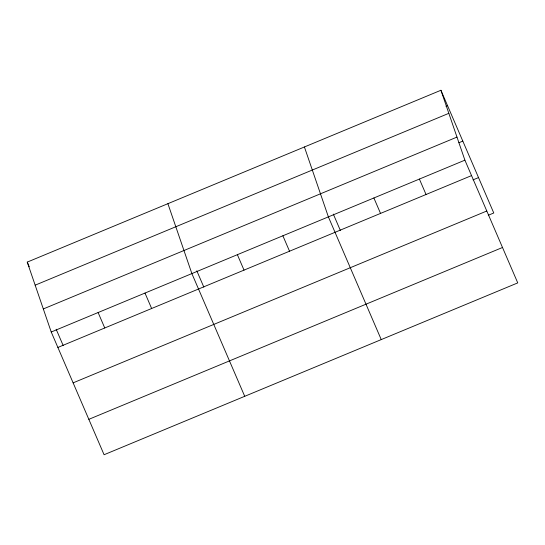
<?xml version="1.0" encoding="UTF-8"?>
<svg xmlns="http://www.w3.org/2000/svg" width="545" height="545" viewBox="0 0 545 545"><rect width="100%" height="100%" fill="white"/><g stroke="black" fill="none" stroke-linecap="round" stroke-linejoin="round"><path stroke-width="0.82" d="M440.919 90.266L464.899 160.162L517.75 282.889L104.081 454.734L51.23 332.014L27.25 262.111L440.919 90.266L493.77 212.986L488.279 215.268M446.001 106.35L447.568 105.703M35.159 285.178L448.835 113.333M43.314 308.947L456.982 137.095M458.89 142.736L462.814 141.107M51.23 332.014L464.899 160.162M57.879 347.451L471.548 175.599M473.033 179.864L478.524 177.581M73.125 382.856L486.794 211.004M88.835 419.33L502.504 247.484M419.391 179.067L426.04 194.504M373.89 197.971L380.539 213.408M333.322 214.117L340.346 230.412M381.241 339.596L328.383 216.876L304.41 146.973M282.882 235.781L289.531 251.218M237.382 254.678L244.024 270.116M196.813 270.824L203.83 287.12M244.725 396.31L191.874 273.583L167.901 203.68M144.99 293.06L151.639 308.497M98.107 312.537L104.756 327.974M27.25 262.111L29.246 266.743M56.162 329.248L63.186 345.55"/></g></svg>
